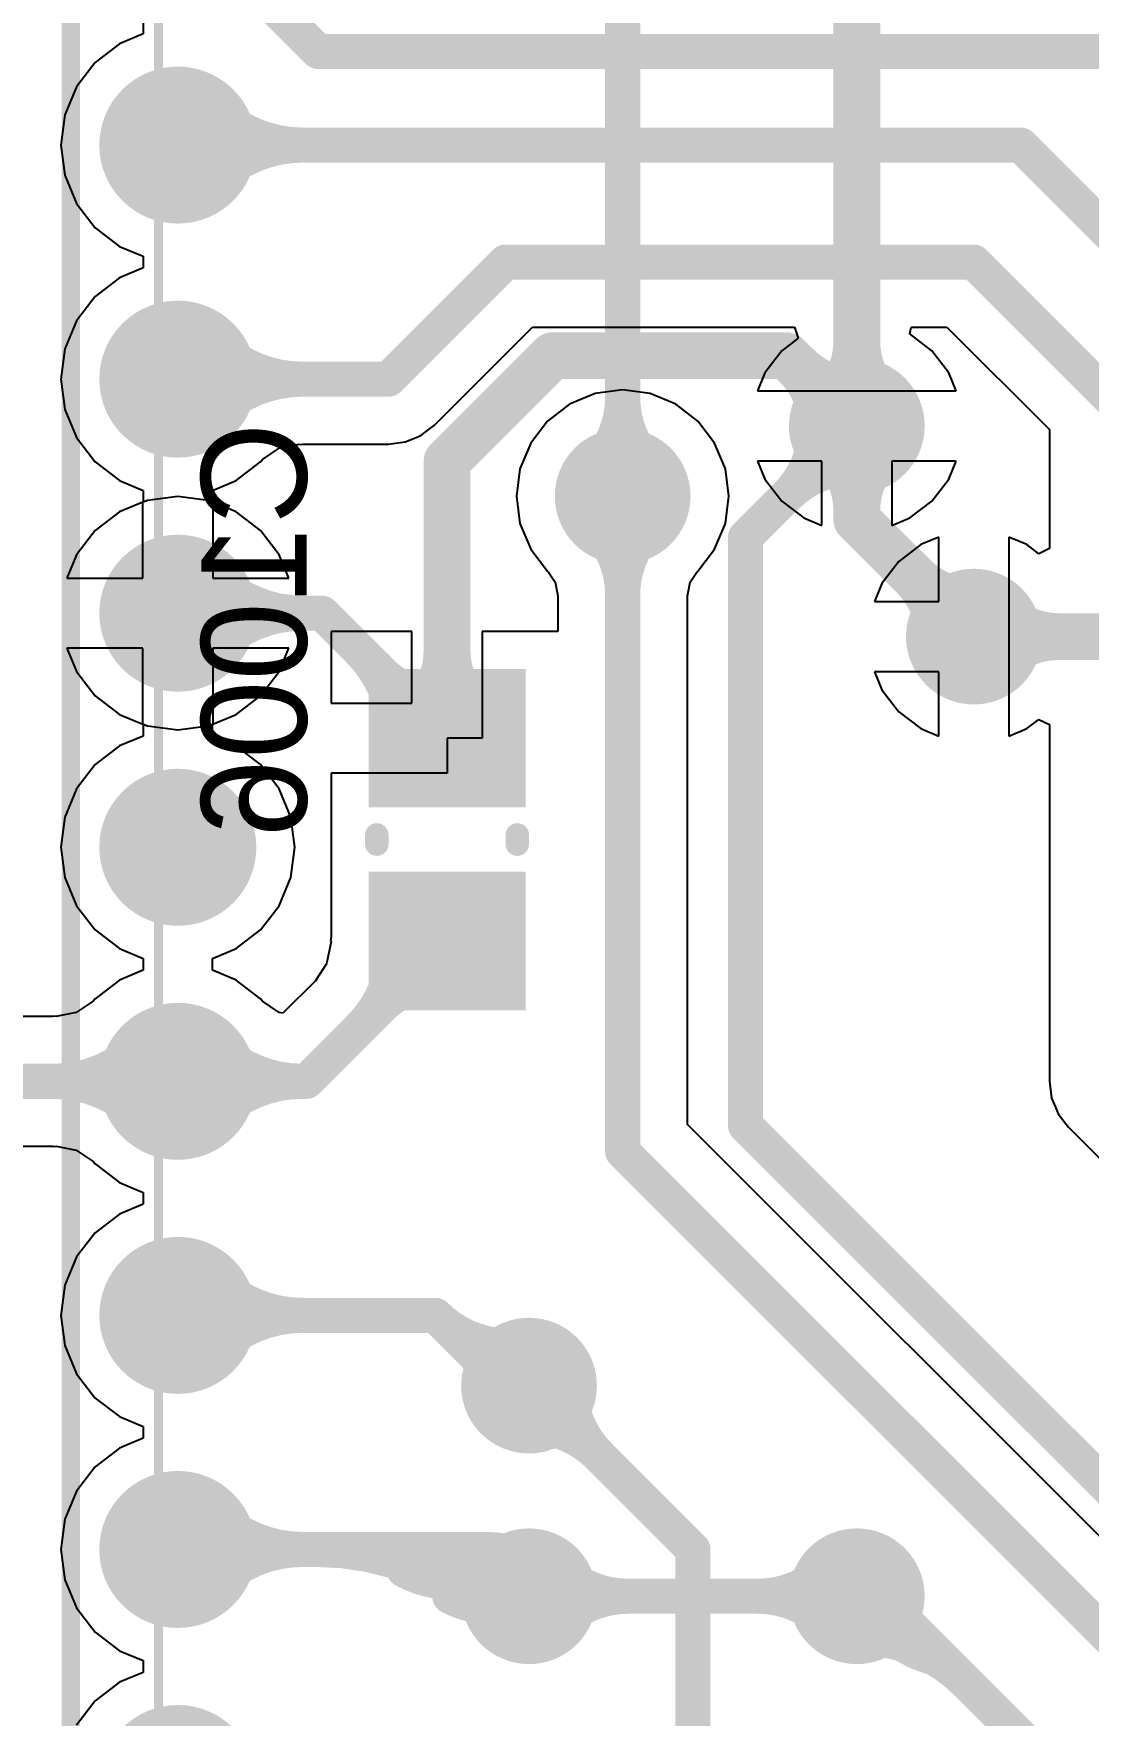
# Model space of a CAD drawing. Extents: x 41 to 201, y 4 to 127.
# Drawn here: x 117.56 to 129, y 52.56 to 70.81 of the extents above; entities that cross this region are included whole.
import ezdxf

# ---------------------------------------------------------------- set-up
doc = ezdxf.new("R2010")
doc.units = 0
doc.layers.get('0').update_dxf_attribs({"linetype": 'CONTINUOUS'})
for name, color, linetype in [('BOTTOMLAYER', 5, 'CONTINUOUS'), ('BOTTOMOVERLAY', 54, 'CONTINUOUS'), ('BOTTOMPASTE', 16, 'CONTINUOUS'), ('BOTTOMSOLDER', 6, 'CONTINUOUS'), ('MECHANICAL13', 56, 'CONTINUOUS'), ('MULTILAYER', 9, 'CONTINUOUS'), ('TOPLAYER', 1, 'CONTINUOUS'), ('TOPOVERLAY', 2, 'CONTINUOUS'), ('TOPSOLDER', 216, 'CONTINUOUS')]:
    doc.layers.add(name, color=color, linetype=linetype)

# ---------------------------------------------------------------- blocks, each defined once
blk = doc.blocks.new('DIP28_300_100__1')
at = {"layer": 'BOTTOMLAYER', "const_width": 0.75}
for points in [[(9.785, 7.62, 1), (10.535, 7.62, 1)], [(12.325, 7.62, 1), (13.075, 7.62, 1)], [(14.865, 7.62, 1), (15.615, 7.62, 1)], [(17.405, 7.62, 1), (18.155, 7.62, 1)], [(19.945, 7.62, 1), (20.695, 7.62, 1)], [(22.485, 7.62, 1), (23.235, 7.62, 1)], [(25.025, 7.62, 1), (25.775, 7.62, 1)], [(27.565, 7.62, 1), (28.315, 7.62, 1)]]:
    blk.add_lwpolyline(points, format="xyb", close=True, dxfattribs=at)
at = {"layer": 'BOTTOMSOLDER', "const_width": 0.852}
for points in [[(9.734, 7.62, 1), (10.586, 7.62, 1)], [(12.274, 7.62, 1), (13.126, 7.62, 1)], [(14.814, 7.62, 1), (15.666, 7.62, 1)], [(17.354, 7.62, 1), (18.206, 7.62, 1)], [(19.894, 7.62, 1), (20.746, 7.62, 1)], [(22.434, 7.62, 1), (23.286, 7.62, 1)], [(24.974, 7.62, 1), (25.826, 7.62, 1)], [(27.514, 7.62, 1), (28.366, 7.62, 1)]]:
    blk.add_lwpolyline(points, format="xyb", close=True, dxfattribs=at)
at = {"layer": 'MECHANICAL13', "const_width": 0.1}
blk.add_lwpolyline([(34.16, 7.41), (-1.14, 7.41)], dxfattribs=at)
at = {"layer": 'MULTILAYER', "const_width": 0.75}
for points in [[(9.785, 7.62, 1), (10.535, 7.62, 1)], [(12.325, 7.62, 1), (13.075, 7.62, 1)], [(14.865, 7.62, 1), (15.615, 7.62, 1)], [(17.405, 7.62, 1), (18.155, 7.62, 1)], [(19.945, 7.62, 1), (20.695, 7.62, 1)], [(22.485, 7.62, 1), (23.235, 7.62, 1)], [(25.025, 7.62, 1), (25.775, 7.62, 1)], [(27.565, 7.62, 1), (28.315, 7.62, 1)]]:
    blk.add_lwpolyline(points, format="xyb", close=True, dxfattribs=at)
at = {"layer": 'TOPLAYER', "const_width": 0.75}
for points in [[(9.785, 7.62, 1), (10.535, 7.62, 1)], [(12.325, 7.62, 1), (13.075, 7.62, 1)], [(14.865, 7.62, 1), (15.615, 7.62, 1)], [(17.405, 7.62, 1), (18.155, 7.62, 1)], [(19.945, 7.62, 1), (20.695, 7.62, 1)], [(22.485, 7.62, 1), (23.235, 7.62, 1)], [(25.025, 7.62, 1), (25.775, 7.62, 1)], [(27.565, 7.62, 1), (28.315, 7.62, 1)]]:
    blk.add_lwpolyline(points, format="xyb", close=True, dxfattribs=at)
at = {"layer": 'TOPOVERLAY', "const_width": 0.2}
blk.add_lwpolyline([(34.21, 6.46), (-1.19, 6.46)], dxfattribs=at)
at = {"layer": 'TOPSOLDER', "const_width": 0.852}
for points in [[(9.734, 7.62, 1), (10.586, 7.62, 1)], [(12.274, 7.62, 1), (13.126, 7.62, 1)], [(14.814, 7.62, 1), (15.666, 7.62, 1)], [(17.354, 7.62, 1), (18.206, 7.62, 1)], [(19.894, 7.62, 1), (20.746, 7.62, 1)], [(22.434, 7.62, 1), (23.286, 7.62, 1)], [(24.974, 7.62, 1), (25.826, 7.62, 1)], [(27.514, 7.62, 1), (28.366, 7.62, 1)]]:
    blk.add_lwpolyline(points, format="xyb", close=True, dxfattribs=at)
blk = doc.blocks.new('0805C_B_14')
at = {"layer": 'BOTTOMLAYER'}
for points in [[(-0.45, -0.75), (-0.45, 0.75), (-1.75, -0.75), (-1.75, 0.75)], [(1.75, -0.75), (1.75, 0.75), (0.45, -0.75), (0.45, 0.75)]]:
    blk.add_solid(points, dxfattribs=at)
at = {"layer": 'BOTTOMOVERLAY', "const_width": 0.254}
for points in [[(-0.051, 0.762), (0.051, 0.762)], [(-0.051, -0.762), (0.051, -0.762)]]:
    blk.add_lwpolyline(points, dxfattribs=at)
at = {"layer": 'BOTTOMOVERLAY', "const_width": 0.127}
for points in [[(-0.114, 0.762, 1), (0.013, 0.762, 1)], [(-0.013, 0.762, 1), (0.114, 0.762, 1)], [(-0.114, -0.762, 1), (0.013, -0.762, 1)], [(-0.013, -0.762, 1), (0.114, -0.762, 1)]]:
    blk.add_lwpolyline(points, format="xyb", close=True, dxfattribs=at)
at = {"layer": 'BOTTOMPASTE'}
for points in [[(-0.45, -0.75), (-0.45, 0.75), (-1.75, -0.75), (-1.75, 0.75)], [(1.75, -0.75), (1.75, 0.75), (0.45, -0.75), (0.45, 0.75)]]:
    blk.add_solid(points, dxfattribs=at)
at = {"layer": 'BOTTOMSOLDER'}
for points in [[(-0.348, -0.852), (-0.348, 0.852), (-1.852, -0.852), (-1.852, 0.852)], [(1.852, -0.852), (1.852, 0.852), (0.348, -0.852), (0.348, 0.852)]]:
    blk.add_solid(points, dxfattribs=at)

msp = doc.modelspace()

# ---------------------------------------------------------------- linework, layer by layer
at = {"layer": 'BOTTOMLAYER'}
for p, q in [((118.751, 70.929), (118.751, 70.802)), ((118.492, 70.695), (118.229, 70.493)), ((118.751, 70.802), (118.492, 70.695)), ((118.229, 70.493), (118.027, 70.23)), ((118.027, 70.23), (117.9, 69.924)), ((117.9, 69.924), (117.857, 69.596)), ((117.857, 69.596), (117.9, 69.268)), ((117.9, 69.268), (118.027, 68.962)), ((118.027, 68.962), (118.229, 68.699)), ((118.229, 68.699), (118.492, 68.497)), ((118.492, 68.497), (118.751, 68.389)), ((118.751, 68.263), (118.492, 68.155)), ((118.751, 68.389), (118.751, 68.263)), ((118.492, 68.155), (118.229, 67.953)), ((118.229, 67.953), (118.027, 67.69)), ((118.027, 67.69), (117.9, 67.384)), ((121.91, 66.558), (122.974, 67.621)), ((122.974, 67.621), (125.816, 67.621)), ((125.816, 67.621), (125.857, 67.501)), ((127.068, 67.546), (127.083, 67.621)), ((127.307, 67.363), (127.068, 67.546)), ((127.083, 67.621), (127.47, 67.621)), ((127.47, 67.621), (128.581, 66.51)), ((117.9, 67.384), (117.857, 67.056)), ((125.677, 67.363), (125.494, 67.124)), ((125.857, 67.501), (125.677, 67.363)), ((127.49, 67.124), (127.307, 67.363)), ((117.857, 67.056), (117.9, 66.728)), ((125.494, 67.124), (125.413, 66.929)), ((127.571, 66.929), (127.49, 67.124)), ((123.654, 66.9), (123.376, 66.784)), ((123.952, 66.939), (123.654, 66.9)), ((124.25, 66.9), (123.952, 66.939)), ((124.528, 66.784), (124.25, 66.9)), ((125.413, 66.929), (127.571, 66.929)), ((117.9, 66.728), (118.027, 66.422)), ((123.376, 66.784), (123.137, 66.601)), ((124.767, 66.601), (124.528, 66.784)), ((121.694, 66.417), (121.764, 66.446)), ((121.764, 66.446), (121.91, 66.558)), ((123.137, 66.601), (122.954, 66.362)), ((124.95, 66.362), (124.767, 66.601)), ((128.581, 66.51), (128.581, 65.217)), ((118.027, 66.422), (118.229, 66.159)), ((120.043, 66.185), (120.227, 66.308)), ((120.227, 66.308), (120.444, 66.351)), ((120.444, 66.351), (120.477, 66.348)), ((120.477, 66.348), (120.477, 66.351)), ((120.477, 66.351), (121.412, 66.351)), ((121.412, 66.351), (121.594, 66.375)), ((121.594, 66.375), (121.694, 66.417)), ((122.954, 66.362), (122.838, 66.084)), ((125.066, 66.084), (124.95, 66.362)), ((118.229, 66.159), (118.492, 65.957)), ((119.76, 65.957), (120.023, 66.159)), ((120.023, 66.159), (120.043, 66.185)), ((122.838, 66.084), (122.799, 65.786)), ((125.105, 65.786), (125.066, 66.084)), ((126.111, 66.167), (125.413, 66.167)), ((125.413, 66.167), (125.494, 65.972)), ((126.111, 65.469), (126.111, 66.167)), ((127.571, 66.167), (126.873, 66.167)), ((126.873, 66.167), (126.873, 65.469)), ((127.49, 65.972), (127.571, 66.167)), ((118.492, 65.957), (118.751, 65.849)), ((119.501, 65.849), (119.76, 65.957)), ((125.494, 65.972), (125.677, 65.733)), ((127.307, 65.733), (127.49, 65.972)), ((118.745, 65.72), (118.492, 65.615)), ((118.745, 64.897), (118.745, 65.72)), ((118.751, 65.849), (118.751, 65.723)), ((118.751, 65.723), (118.798, 65.742)), ((118.798, 65.742), (119.126, 65.785)), ((119.126, 65.785), (119.454, 65.742)), ((119.454, 65.742), (119.501, 65.723)), ((119.501, 65.723), (119.501, 65.849)), ((119.76, 65.615), (119.507, 65.72)), ((119.507, 65.72), (119.507, 64.897)), ((122.799, 65.786), (122.838, 65.488)), ((125.066, 65.488), (125.105, 65.786)), ((125.677, 65.733), (125.916, 65.55)), ((127.068, 65.55), (127.307, 65.733)), ((118.492, 65.615), (118.229, 65.413)), ((120.023, 65.413), (119.76, 65.615)), ((125.916, 65.55), (126.111, 65.469)), ((126.873, 65.469), (127.068, 65.55)), ((118.229, 65.413), (118.027, 65.15)), ((120.225, 65.15), (120.023, 65.413)), ((122.838, 65.488), (122.954, 65.21)), ((124.95, 65.21), (125.066, 65.488)), ((127.381, 65.341), (127.186, 65.26)), ((127.381, 64.643), (127.381, 65.341)), ((128.338, 65.26), (128.143, 65.341)), ((128.143, 65.341), (128.143, 64.262)), ((122.954, 65.21), (123.137, 64.971)), ((124.767, 64.971), (124.95, 65.21)), ((127.186, 65.26), (126.947, 65.077)), ((128.468, 65.161), (128.338, 65.26)), ((128.581, 65.217), (128.468, 65.161)), ((118.027, 65.15), (117.922, 64.897)), ((120.33, 64.897), (120.225, 65.15)), ((123.137, 64.971), (123.147, 64.963)), ((124.757, 64.963), (124.767, 64.971)), ((126.947, 65.077), (126.764, 64.838)), ((117.922, 64.897), (118.745, 64.897)), ((119.507, 64.897), (120.33, 64.897)), ((123.147, 64.963), (123.22, 64.854)), ((123.22, 64.854), (123.246, 64.723)), ((124.658, 64.723), (124.684, 64.854)), ((124.684, 64.854), (124.757, 64.963)), ((126.764, 64.838), (126.683, 64.643)), ((123.246, 64.723), (123.245, 64.713)), ((123.245, 64.713), (123.247, 64.713)), ((123.247, 64.713), (123.247, 64.318)), ((124.657, 58.966), (124.657, 64.713)), ((124.657, 64.713), (124.659, 64.713)), ((124.659, 64.713), (124.658, 64.723)), ((126.683, 64.643), (127.381, 64.643)), ((121.666, 64.318), (120.789, 64.318)), ((120.789, 64.318), (120.789, 63.541)), ((121.666, 63.541), (121.666, 64.318)), ((123.247, 64.318), (122.428, 64.318)), ((122.428, 64.318), (122.428, 63.16)), ((128.143, 64.262), (128.143, 63.183)), ((118.745, 64.135), (117.922, 64.135)), ((117.922, 64.135), (118.027, 63.882)), ((118.745, 63.312), (118.745, 64.135)), ((120.33, 64.135), (119.507, 64.135)), ((119.507, 64.135), (119.507, 63.312)), ((120.225, 63.882), (120.33, 64.135)), ((118.027, 63.882), (118.229, 63.619)), ((120.023, 63.619), (120.225, 63.882)), ((127.381, 63.881), (126.683, 63.881)), ((126.683, 63.881), (126.764, 63.686)), ((127.381, 63.183), (127.381, 63.881)), ((118.229, 63.619), (118.492, 63.417)), ((119.76, 63.417), (120.023, 63.619)), ((120.789, 63.541), (121.666, 63.541)), ((126.764, 63.686), (126.947, 63.447)), ((118.492, 63.417), (118.745, 63.312)), ((119.507, 63.312), (119.76, 63.417)), ((126.947, 63.447), (127.186, 63.264)), ((128.338, 63.264), (128.468, 63.363)), ((128.468, 63.363), (128.581, 63.307)), ((118.751, 63.182), (118.492, 63.075)), ((118.798, 63.29), (118.751, 63.309)), ((118.751, 63.309), (118.751, 63.182)), ((119.126, 63.247), (118.798, 63.29)), ((119.454, 63.29), (119.126, 63.247)), ((119.501, 63.309), (119.454, 63.29)), ((119.501, 63.182), (119.501, 63.309)), ((119.76, 63.075), (119.501, 63.182)), ((122.428, 63.16), (122.047, 63.16)), ((122.047, 63.16), (122.047, 62.779)), ((127.186, 63.264), (127.381, 63.183)), ((128.143, 63.183), (128.338, 63.264)), ((128.581, 63.307), (128.581, 59.436)), ((118.492, 63.075), (118.229, 62.873)), ((120.023, 62.873), (119.76, 63.075)), ((118.229, 62.873), (118.027, 62.61)), ((120.225, 62.61), (120.023, 62.873)), ((118.027, 62.61), (117.9, 62.304)), ((120.352, 62.304), (120.225, 62.61)), ((122.047, 62.779), (120.789, 62.779)), ((120.789, 62.779), (120.789, 62.002)), ((117.9, 62.304), (117.857, 61.976)), ((120.395, 61.976), (120.352, 62.304)), ((117.857, 61.976), (117.9, 61.648)), ((120.352, 61.648), (120.395, 61.976)), ((120.789, 62.002), (120.789, 61.006)), ((117.9, 61.648), (118.027, 61.342)), ((120.225, 61.342), (120.352, 61.648)), ((118.027, 61.342), (118.229, 61.079)), ((120.023, 61.079), (120.225, 61.342)), ((118.229, 61.079), (118.492, 60.877)), ((119.76, 60.877), (120.023, 61.079)), ((120.789, 61.006), (120.783, 60.96)), ((120.783, 60.96), (120.783, 60.96)), ((120.783, 60.96), (120.788, 60.954)), ((118.492, 60.877), (118.751, 60.769)), ((119.501, 60.769), (119.76, 60.877)), ((120.788, 60.954), (120.739, 60.71)), ((118.751, 60.642), (118.492, 60.535)), ((118.751, 60.769), (118.751, 60.642)), ((119.501, 60.642), (119.501, 60.769)), ((119.76, 60.535), (119.501, 60.642)), ((120.739, 60.71), (120.615, 60.524)), ((118.492, 60.535), (118.229, 60.333)), ((120.023, 60.333), (119.76, 60.535)), ((120.615, 60.524), (120.267, 60.176)), ((118.209, 60.307), (118.025, 60.184)), ((118.229, 60.333), (118.209, 60.307)), ((120.043, 60.307), (120.023, 60.333)), ((120.227, 60.184), (120.043, 60.307)), ((117.775, 60.141), (117.302, 60.141)), ((117.808, 60.141), (117.775, 60.144)), ((117.775, 60.144), (117.775, 60.141)), ((118.025, 60.184), (117.808, 60.141)), ((120.267, 60.176), (120.227, 60.184)), ((128.581, 59.436), (128.605, 59.254)), ((128.605, 59.254), (128.647, 59.154)), ((128.647, 59.154), (128.676, 59.084)), ((132.388, 51.235), (124.657, 58.966)), ((128.676, 59.084), (128.788, 58.938)), ((128.788, 58.938), (135.249, 52.477)), ((117.01, 58.731), (117.775, 58.731)), ((117.775, 58.731), (117.775, 58.728)), ((117.775, 58.728), (117.808, 58.731)), ((117.808, 58.731), (118.025, 58.688)), ((118.025, 58.688), (118.209, 58.565)), ((118.209, 58.565), (118.229, 58.539)), ((118.229, 58.539), (118.492, 58.337)), ((118.492, 58.337), (118.751, 58.229)), ((118.751, 58.229), (118.751, 58.102)), ((118.751, 58.102), (118.492, 57.995)), ((118.492, 57.995), (118.229, 57.793)), ((118.229, 57.793), (118.027, 57.53)), ((118.027, 57.53), (117.9, 57.224)), ((117.9, 57.224), (117.857, 56.896)), ((117.857, 56.896), (117.9, 56.568)), ((117.9, 56.568), (118.027, 56.262)), ((118.027, 56.262), (118.229, 55.999)), ((118.229, 55.999), (118.492, 55.797)), ((118.492, 55.797), (118.751, 55.69)), ((118.751, 55.69), (118.751, 55.562)), ((118.751, 55.562), (118.492, 55.455)), ((118.492, 55.455), (118.229, 55.253)), ((118.229, 55.253), (118.027, 54.99)), ((118.027, 54.99), (117.9, 54.684)), ((117.9, 54.684), (117.857, 54.356)), ((117.857, 54.356), (117.9, 54.028)), ((117.9, 54.028), (118.027, 53.722)), ((118.027, 53.722), (118.229, 53.459)), ((118.229, 53.459), (118.492, 53.257)), ((118.492, 53.257), (118.751, 53.15)), ((118.751, 53.15), (118.751, 53.022)), ((118.751, 53.022), (118.492, 52.915)), ((118.492, 52.915), (118.229, 52.713)), ((118.229, 52.713), (118.027, 52.45))]:
    msp.add_line(p, q, dxfattribs=at)
for points, const_width in [([(119.126, 72.136), (120.65, 70.612)], 0.381), ([(120.65, 70.612), (129.794, 70.612)], 0.381), ([(119.126, 69.596), (128.27, 69.596)], 0.381), ([(128.27, 69.596), (130.302, 67.564)], 0.381), ([(121.412, 67.056), (122.682, 68.326)], 0.381), ([(122.682, 68.326), (127.762, 68.326)], 0.381), ([(127.762, 68.326), (129.286, 66.802)], 0.381), ([(122.047, 66.167), (123.19, 67.31)], 0.508), ([(123.19, 67.31), (125.73, 67.31)], 0.508), ([(125.73, 67.31), (126.492, 66.548)], 0.508), ([(119.126, 67.056), (121.412, 67.056)], 0.381), ([(126.492, 65.532), (126.492, 66.548)], 0.508), ([(122.047, 63.16), (122.047, 66.167)], 0.508), ([(125.285, 65.341), (125.984, 66.04)], 0.381), ([(123.952, 58.674), (123.952, 65.786)], 0.381), ([(126.492, 65.532), (127.762, 64.262)], 0.508), ([(125.285, 58.957), (125.285, 65.341)], 0.381), ([(119.126, 64.516), (120.691, 64.516)], 0.381), ([(120.691, 64.516), (122.047, 63.16)], 0.381), ([(120.523, 59.436), (122.047, 60.96)], 0.381), ([(117.01, 59.436), (119.126, 59.436)], 0.381), ([(119.126, 59.436), (120.523, 59.436)], 0.381), ([(125.285, 58.957), (133.032, 51.21)], 0.381), ([(123.952, 58.674), (131.889, 50.736)], 0.381), ([(119.126, 56.896), (121.92, 56.896)], 0.381), ([(121.92, 56.896), (122.428, 56.388)], 0.381), ([(122.428, 56.388), (122.682, 56.388)], 0.381), ([(122.682, 56.388), (122.936, 56.134)], 0.381), ([(122.936, 56.134), (124.714, 54.356)], 0.381), ([(119.126, 54.356), (122.428, 54.356)], 0.381), ([(122.428, 54.356), (122.936, 53.848)], 0.381), ([(124.714, 51.308), (124.714, 54.356)], 0.381), ([(126.492, 53.848), (126.746, 53.848)], 0.381), ([(126.746, 53.848), (128.651, 51.943)], 0.381)]:
    msp.add_lwpolyline(points, dxfattribs=dict(at, const_width=const_width))
for points, const_width in [([(120.555, 70.612, 1), (120.745, 70.612, 1)], 0.191), ([(120.555, 70.612, 1), (120.745, 70.612, 1)], 0.191), ([(119.426, 69.992, 1), (119.617, 69.992, 1)], 0.191), ([(119.426, 69.992, 1), (119.617, 69.992, 1)], 0.191), ([(119.031, 69.596, 1), (119.221, 69.596, 1)], 0.191), ([(120.381, 69.596, 1), (120.572, 69.596, 1)], 0.191), ([(120.381, 69.596, 1), (120.572, 69.596, 1)], 0.191), ([(120.381, 69.596, 1), (120.572, 69.596, 1)], 0.191), ([(120.381, 69.596, 1), (120.572, 69.596, 1)], 0.191), ([(128.175, 69.596, 1), (128.365, 69.596, 1)], 0.191), ([(128.175, 69.596, 1), (128.365, 69.596, 1)], 0.191), ([(119.426, 69.2, 1), (119.617, 69.2, 1)], 0.191), ([(119.426, 69.2, 1), (119.617, 69.2, 1)], 0.191), ([(122.587, 68.326, 1), (122.777, 68.326, 1)], 0.191), ([(122.587, 68.326, 1), (122.777, 68.326, 1)], 0.191), ([(127.667, 68.326, 1), (127.857, 68.326, 1)], 0.191), ([(127.667, 68.326, 1), (127.857, 68.326, 1)], 0.191), ([(119.426, 67.452, 1), (119.617, 67.452, 1)], 0.191), ([(123.063, 67.31, 1), (123.317, 67.31, 1)], 0.254), ([(123.063, 67.31, 1), (123.317, 67.31, 1)], 0.254), ([(125.603, 67.31, 1), (125.857, 67.31, 1)], 0.254), ([(125.603, 67.31, 1), (125.857, 67.31, 1)], 0.254), ([(125.715, 67.198, 1), (125.969, 67.198, 1)], 0.254), ([(125.715, 67.198, 1), (125.969, 67.198, 1)], 0.254), ([(125.715, 67.198, 1), (125.969, 67.198, 1)], 0.254), ([(125.715, 67.198, 1), (125.969, 67.198, 1)], 0.254), ([(119.031, 67.056, 1), (119.221, 67.056, 1)], 0.191), ([(120.381, 67.056, 1), (120.572, 67.056, 1)], 0.191), ([(120.381, 67.056, 1), (120.572, 67.056, 1)], 0.191), ([(121.317, 67.056, 1), (121.507, 67.056, 1)], 0.191), ([(121.317, 67.056, 1), (121.507, 67.056, 1)], 0.191), ([(126.174, 66.548, 1), (126.809, 66.548, 1)], 0.635), ([(126.365, 66.929, 1), (126.619, 66.929, 1)], 0.254), ([(126.365, 66.929, 1), (126.619, 66.929, 1)], 0.254), ([(119.426, 66.66, 1), (119.617, 66.66, 1)], 0.191), ([(125.984, 66.548, 1), (126.238, 66.548, 1)], 0.254), ([(125.984, 66.548, 1), (126.238, 66.548, 1)], 0.254), ([(126.365, 66.548, 1), (126.619, 66.548, 1)], 0.254), ([(126.365, 66.548, 1), (126.619, 66.548, 1)], 0.254), ([(125.952, 66.548, 1), (126.143, 66.548, 1)], 0.191), ([(125.952, 66.548, 1), (126.143, 66.548, 1)], 0.191), ([(126.096, 66.279, 1), (126.35, 66.279, 1)], 0.254), ([(126.096, 66.279, 1), (126.35, 66.279, 1)], 0.254), ([(126.634, 66.279, 1), (126.888, 66.279, 1)], 0.254), ([(126.634, 66.279, 1), (126.888, 66.279, 1)], 0.254), ([(121.92, 66.167, 1), (122.174, 66.167, 1)], 0.254), ([(121.92, 66.167, 1), (122.174, 66.167, 1)], 0.254), ([(123.635, 65.786, 1), (124.269, 65.786, 1)], 0.635), ([(126.397, 66.103, 1), (126.587, 66.103, 1)], 0.191), ([(126.397, 66.103, 1), (126.587, 66.103, 1)], 0.191), ([(125.889, 66.04, 1), (126.079, 66.04, 1)], 0.191), ([(123.857, 65.786, 1), (124.047, 65.786, 1)], 0.191), ([(125.638, 65.789, 1), (125.828, 65.789, 1)], 0.191), ([(125.638, 65.789, 1), (125.828, 65.789, 1)], 0.191), ([(125.638, 65.789, 1), (125.828, 65.789, 1)], 0.191), ([(125.638, 65.789, 1), (125.828, 65.789, 1)], 0.191), ([(126.365, 65.628, 1), (126.619, 65.628, 1)], 0.254), ([(126.365, 65.628, 1), (126.619, 65.628, 1)], 0.254), ([(126.365, 65.628, 1), (126.619, 65.628, 1)], 0.254), ([(126.365, 65.628, 1), (126.619, 65.628, 1)], 0.254), ([(126.365, 65.532, 1), (126.619, 65.532, 1)], 0.254), ([(126.365, 65.532, 1), (126.619, 65.532, 1)], 0.254), ([(123.542, 65.472, 1), (123.733, 65.472, 1)], 0.191), ([(124.171, 65.472, 1), (124.362, 65.472, 1)], 0.191), ([(125.19, 65.341, 1), (125.381, 65.341, 1)], 0.191), ([(125.19, 65.341, 1), (125.381, 65.341, 1)], 0.191), ([(126.985, 64.912, 1), (127.239, 64.912, 1)], 0.254), ([(126.985, 64.912, 1), (127.239, 64.912, 1)], 0.254), ([(126.985, 64.912, 1), (127.239, 64.912, 1)], 0.254), ([(126.985, 64.912, 1), (127.239, 64.912, 1)], 0.254), ([(119.426, 64.912, 1), (119.617, 64.912, 1)], 0.191), ([(119.426, 64.912, 1), (119.617, 64.912, 1)], 0.191), ([(123.857, 64.713, 1), (124.047, 64.713, 1)], 0.191), ([(123.857, 64.713, 1), (124.047, 64.713, 1)], 0.191), ([(127.445, 64.262, 1), (128.079, 64.262, 1)], 0.635), ([(127.635, 64.643, 1), (127.889, 64.643, 1)], 0.254), ([(127.635, 64.643, 1), (127.889, 64.643, 1)], 0.254), ([(119.031, 64.516, 1), (119.221, 64.516, 1)], 0.191), ([(120.381, 64.516, 1), (120.572, 64.516, 1)], 0.191), ([(120.381, 64.516, 1), (120.572, 64.516, 1)], 0.191), ([(120.381, 64.516, 1), (120.572, 64.516, 1)], 0.191), ([(120.381, 64.516, 1), (120.572, 64.516, 1)], 0.191), ([(120.596, 64.516, 1), (120.786, 64.516, 1)], 0.191), ([(120.596, 64.516, 1), (120.786, 64.516, 1)], 0.191), ([(127.254, 64.262, 1), (127.508, 64.262, 1)], 0.254), ([(127.254, 64.262, 1), (127.508, 64.262, 1)], 0.254), ([(127.635, 64.262, 1), (127.889, 64.262, 1)], 0.254), ([(119.426, 64.12, 1), (119.617, 64.12, 1)], 0.191), ([(119.426, 64.12, 1), (119.617, 64.12, 1)], 0.191), ([(120.997, 64.115, 1), (121.187, 64.115, 1)], 0.191), ([(120.997, 64.115, 1), (121.187, 64.115, 1)], 0.191), ([(121.92, 64.116, 1), (122.174, 64.116, 1)], 0.254), ([(121.92, 64.116, 1), (122.174, 64.116, 1)], 0.254), ([(121.92, 64.116, 1), (122.174, 64.116, 1)], 0.254), ([(121.92, 64.116, 1), (122.174, 64.116, 1)], 0.254), ([(121.186, 63.931, 1), (121.376, 63.931, 1)], 0.191), ([(121.238, 63.874, 1), (121.429, 63.874, 1)], 0.191), ([(121.238, 63.874, 1), (121.429, 63.874, 1)], 0.191), ([(121.64, 63.44, 1), (121.894, 63.44, 1)], 0.254), ([(121.64, 63.44, 1), (121.894, 63.44, 1)], 0.254), ([(121.852, 63.619, 1), (122.042, 63.619, 1)], 0.191), ([(121.852, 63.619, 1), (122.042, 63.619, 1)], 0.191), ([(122.2, 63.44, 1), (122.454, 63.44, 1)], 0.254), ([(122.2, 63.44, 1), (122.454, 63.44, 1)], 0.254), ([(121.392, 63.16, 1), (121.583, 63.16, 1)], 0.191), ([(121.392, 63.16, 1), (121.583, 63.16, 1)], 0.191), ([(121.873, 63.236, 1), (122.063, 63.236, 1)], 0.191), ([(121.92, 63.16, 1), (122.174, 63.16, 1)], 0.254), ([(121.952, 63.16, 1), (122.142, 63.16, 1)], 0.191), ([(121.392, 60.96, 1), (121.583, 60.96, 1)], 0.191), ([(121.952, 60.96, 1), (122.142, 60.96, 1)], 0.191), ([(121.852, 60.501, 1), (122.042, 60.501, 1)], 0.191), ([(121.238, 60.246, 1), (121.429, 60.246, 1)], 0.191), ([(120.997, 60.005, 1), (121.187, 60.005, 1)], 0.191), ([(118.635, 59.832, 1), (118.826, 59.832, 1)], 0.191), ([(119.426, 59.832, 1), (119.617, 59.832, 1)], 0.191), ([(117.68, 59.436, 1), (117.871, 59.436, 1)], 0.191), ([(117.68, 59.436, 1), (117.871, 59.436, 1)], 0.191), ([(119.031, 59.436, 1), (119.221, 59.436, 1)], 0.191), ([(119.031, 59.436, 1), (119.221, 59.436, 1)], 0.191), ([(120.381, 59.436, 1), (120.572, 59.436, 1)], 0.191), ([(120.381, 59.436, 1), (120.572, 59.436, 1)], 0.191), ([(120.428, 59.436, 1), (120.618, 59.436, 1)], 0.191), ([(120.428, 59.436, 1), (120.618, 59.436, 1)], 0.191), ([(118.635, 59.04, 1), (118.826, 59.04, 1)], 0.191), ([(119.426, 59.04, 1), (119.617, 59.04, 1)], 0.191), ([(125.19, 58.957, 1), (125.381, 58.957, 1)], 0.191), ([(125.19, 58.957, 1), (125.381, 58.957, 1)], 0.191), ([(123.857, 58.674, 1), (124.047, 58.674, 1)], 0.191), ([(123.857, 58.674, 1), (124.047, 58.674, 1)], 0.191), ([(119.426, 57.292, 1), (119.617, 57.292, 1)], 0.191), ([(119.426, 57.292, 1), (119.617, 57.292, 1)], 0.191), ([(119.031, 56.896, 1), (119.221, 56.896, 1)], 0.191), ([(120.381, 56.896, 1), (120.572, 56.896, 1)], 0.191), ([(120.381, 56.896, 1), (120.572, 56.896, 1)], 0.191), ([(120.381, 56.896, 1), (120.572, 56.896, 1)], 0.191), ([(120.381, 56.896, 1), (120.572, 56.896, 1)], 0.191), ([(121.825, 56.896, 1), (122.015, 56.896, 1)], 0.191), ([(121.825, 56.896, 1), (122.015, 56.896, 1)], 0.191), ([(121.825, 56.896, 1), (122.015, 56.896, 1)], 0.191), ([(121.825, 56.896, 1), (122.015, 56.896, 1)], 0.191), ([(122.618, 56.134, 1), (123.254, 56.134, 1)], 0.635), ([(122.78, 56.574, 1), (122.971, 56.574, 1)], 0.191), ([(122.78, 56.574, 1), (122.971, 56.574, 1)], 0.191), ([(119.426, 56.5, 1), (119.617, 56.5, 1)], 0.191), ([(119.426, 56.5, 1), (119.617, 56.5, 1)], 0.191), ([(122.262, 56.459, 1), (122.452, 56.459, 1)], 0.191), ([(122.262, 56.459, 1), (122.452, 56.459, 1)], 0.191), ([(122.333, 56.388, 1), (122.523, 56.388, 1)], 0.191), ([(122.333, 56.388, 1), (122.523, 56.388, 1)], 0.191), ([(122.587, 56.388, 1), (122.777, 56.388, 1)], 0.191), ([(122.587, 56.388, 1), (122.777, 56.388, 1)], 0.191), ([(122.396, 56.134, 1), (122.587, 56.134, 1)], 0.191), ([(122.396, 56.134, 1), (122.587, 56.134, 1)], 0.191), ([(122.841, 56.134, 1), (123.031, 56.134, 1)], 0.191), ([(122.841, 56.134, 1), (123.031, 56.134, 1)], 0.191), ([(123.285, 56.134, 1), (123.476, 56.134, 1)], 0.191), ([(123.285, 56.134, 1), (123.476, 56.134, 1)], 0.191), ([(122.841, 55.69, 1), (123.031, 55.69, 1)], 0.191), ([(122.841, 55.69, 1), (123.031, 55.69, 1)], 0.191), ([(123.6, 55.375, 1), (123.79, 55.375, 1)], 0.191), ([(123.6, 55.375, 1), (123.79, 55.375, 1)], 0.191), ([(123.6, 55.375, 1), (123.79, 55.375, 1)], 0.191), ([(123.6, 55.375, 1), (123.79, 55.375, 1)], 0.191), ([(119.426, 54.752, 1), (119.617, 54.752, 1)], 0.191), ([(119.426, 54.752, 1), (119.617, 54.752, 1)], 0.191), ([(119.031, 54.356, 1), (119.221, 54.356, 1)], 0.191), ([(120.381, 54.356, 1), (120.572, 54.356, 1)], 0.191), ([(120.381, 54.356, 1), (120.572, 54.356, 1)], 0.191), ([(120.381, 54.356, 1), (120.572, 54.356, 1)], 0.191), ([(120.381, 54.356, 1), (120.572, 54.356, 1)], 0.191), ([(120.541, 54.356, 1), (120.732, 54.356, 1)], 0.191), ([(120.541, 54.356, 1), (120.732, 54.356, 1)], 0.191), ([(121.461, 54.356, 1), (121.652, 54.356, 1)], 0.191), ([(121.461, 54.356, 1), (121.652, 54.356, 1)], 0.191), ([(121.98, 54.274, 1), (122.171, 54.274, 1)], 0.191), ([(122.009, 54.257, 1), (122.199, 54.257, 1)], 0.191), ([(122.333, 54.356, 1), (122.523, 54.356, 1)], 0.191), ([(122.333, 54.356, 1), (122.523, 54.356, 1)], 0.191), ([(122.381, 54.356, 1), (122.571, 54.356, 1)], 0.191), ([(122.381, 54.356, 1), (122.571, 54.356, 1)], 0.191), ([(122.618, 53.848, 1), (123.254, 53.848, 1)], 0.635), ([(122.573, 54.203, 1), (122.764, 54.203, 1)], 0.191), ([(122.648, 54.249, 1), (122.839, 54.249, 1)], 0.191), ([(124.619, 54.356, 1), (124.809, 54.356, 1)], 0.191), ([(124.619, 54.356, 1), (124.809, 54.356, 1)], 0.191), ([(126.174, 53.848, 1), (126.809, 53.848, 1)], 0.635), ([(121.483, 54.136, 1), (121.673, 54.136, 1)], 0.191), ([(123.065, 54.073, 1), (123.256, 54.073, 1)], 0.191), ([(123.065, 54.073, 1), (123.256, 54.073, 1)], 0.191), ([(119.426, 53.96, 1), (119.617, 53.96, 1)], 0.191), ([(119.426, 53.96, 1), (119.617, 53.96, 1)], 0.191), ([(121.981, 53.849, 1), (122.172, 53.849, 1)], 0.191), ([(122.803, 53.899, 1), (122.993, 53.899, 1)], 0.191), ([(122.841, 53.848, 1), (123.031, 53.848, 1)], 0.191), ([(126.397, 53.848, 1), (126.587, 53.848, 1)], 0.191), ([(126.456, 53.871, 1), (126.646, 53.871, 1)], 0.191), ([(126.651, 53.848, 1), (126.841, 53.848, 1)], 0.191), ([(126.651, 53.848, 1), (126.841, 53.848, 1)], 0.191), ([(126.841, 53.848, 1), (127.032, 53.848, 1)], 0.191), ([(126.841, 53.848, 1), (127.032, 53.848, 1)], 0.191), ([(122.411, 53.733, 1), (122.602, 53.733, 1)], 0.191), ([(122.796, 53.803, 1), (122.986, 53.803, 1)], 0.191), ([(122.796, 53.803, 1), (122.986, 53.803, 1)], 0.191), ([(122.526, 53.534, 1), (122.717, 53.534, 1)], 0.191), ([(122.526, 53.534, 1), (122.717, 53.534, 1)], 0.191), ([(126.976, 53.523, 1), (127.166, 53.523, 1)], 0.191), ([(126.976, 53.523, 1), (127.166, 53.523, 1)], 0.191), ([(126.397, 53.403, 1), (126.587, 53.403, 1)], 0.191), ([(126.397, 53.403, 1), (126.587, 53.403, 1)], 0.191), ([(127.229, 53.181, 1), (127.419, 53.181, 1)], 0.191), ([(127.589, 52.91, 1), (127.78, 52.91, 1)], 0.191), ([(127.589, 52.91, 1), (127.78, 52.91, 1)], 0.191)]:
    msp.add_lwpolyline(points, format="xyb", close=True, dxfattribs=dict(at, const_width=const_width))
for points, const_width in [([(120.477, 69.596, -0.198912), (119.522, 69.992)], 0.381), ([(120.477, 69.596, -0.198912), (119.522, 69.992)], 0.381), ([(119.522, 69.2, -0.198912), (120.477, 69.596)], 0.381), ([(119.522, 69.2, -0.198912), (120.477, 69.596)], 0.381), ([(120.477, 67.056, -0.198912), (119.522, 67.452)], 0.381), ([(126.492, 66.929, -0.198912), (125.842, 67.198)], 0.508), ([(125.842, 67.198, -0.198912), (126.111, 66.548)], 0.508), ([(126.492, 66.929, -0.198912), (125.842, 67.198)], 0.508), ([(125.842, 67.198, -0.198912), (126.111, 66.548)], 0.508), ([(119.522, 66.66, -0.198912), (120.477, 67.056)], 0.381), ([(126.047, 66.548, -0.198912), (125.733, 65.789)], 0.381), ([(126.047, 66.548, -0.198912), (125.733, 65.789)], 0.381), ([(126.223, 66.279, -0.198912), (126.492, 65.628)], 0.508), ([(126.223, 66.279, -0.198912), (126.492, 65.628)], 0.508), ([(126.492, 65.628, -0.198912), (126.761, 66.279)], 0.508), ([(126.492, 65.628, -0.198912), (126.761, 66.279)], 0.508), ([(125.733, 65.789, -0.198912), (126.492, 66.103)], 0.381), ([(125.733, 65.789, -0.198912), (126.492, 66.103)], 0.381), ([(123.638, 65.472, -0.198912), (123.952, 64.713)], 0.381), ([(123.952, 64.713, -0.198912), (124.266, 65.472)], 0.381), ([(127.762, 64.643, -0.198912), (127.112, 64.912)], 0.508), ([(127.112, 64.912, -0.198912), (127.381, 64.262)], 0.508), ([(127.762, 64.643, -0.198912), (127.112, 64.912)], 0.508), ([(127.112, 64.912, -0.198912), (127.381, 64.262)], 0.508), ([(120.477, 64.516, -0.198912), (119.522, 64.912)], 0.381), ([(120.477, 64.516, -0.198912), (119.522, 64.912)], 0.381), ([(119.522, 64.12, -0.198912), (120.477, 64.516)], 0.381), ([(119.522, 64.12, -0.198912), (120.477, 64.516)], 0.381), ([(121.092, 64.115, -0.198912), (121.488, 63.16)], 0.381), ([(121.092, 64.115, -0.198912), (121.488, 63.16)], 0.381), ([(122.047, 64.116, -0.198912), (121.767, 63.44)], 0.508), ([(122.047, 64.116, -0.198912), (121.767, 63.44)], 0.508), ([(122.327, 63.44, -0.198912), (122.047, 64.116)], 0.508), ([(122.327, 63.44, -0.198912), (122.047, 64.116)], 0.508), ([(121.968, 63.236, -0.264697), (121.281, 63.931)], 0.381), ([(121.947, 63.619, -0.198912), (121.333, 63.874)], 0.381), ([(121.947, 63.619, -0.198912), (121.333, 63.874)], 0.381), ([(121.488, 60.96, -0.198912), (121.092, 60.005)], 0.381), ([(121.333, 60.246, -0.198912), (121.947, 60.501)], 0.381), ([(118.73, 59.832, -0.198912), (117.775, 59.436)], 0.381), ([(120.477, 59.436, -0.198912), (119.522, 59.832)], 0.381), ([(117.775, 59.436, -0.198912), (118.73, 59.04)], 0.381), ([(119.522, 59.04, -0.198912), (120.477, 59.436)], 0.381), ([(120.477, 56.896, -0.198912), (119.522, 57.292)], 0.381), ([(120.477, 56.896, -0.198912), (119.522, 57.292)], 0.381), ([(119.522, 56.5, -0.198912), (120.477, 56.896)], 0.381), ([(119.522, 56.5, -0.198912), (120.477, 56.896)], 0.381), ([(122.876, 56.574, -0.234562), (121.92, 56.896)], 0.381), ([(122.876, 56.574, -0.234562), (121.92, 56.896)], 0.381), ([(122.357, 56.459, -0.198912), (122.492, 56.134)], 0.381), ([(122.357, 56.459, -0.198912), (122.492, 56.134)], 0.381), ([(123.695, 55.375, -0.198912), (123.38, 56.134)], 0.381), ([(123.695, 55.375, -0.198912), (123.38, 56.134)], 0.381), ([(122.936, 55.69, -0.198912), (123.695, 55.375)], 0.381), ([(122.936, 55.69, -0.198912), (123.695, 55.375)], 0.381), ([(120.477, 54.356, -0.198912), (119.522, 54.752)], 0.381), ([(120.477, 54.356, -0.198912), (119.522, 54.752)], 0.381), ([(119.522, 53.96, -0.198912), (120.477, 54.356)], 0.381), ([(119.522, 53.96, -0.198912), (120.477, 54.356)], 0.381), ([(120.636, 54.356, -0.198912), (122.622, 53.534)], 0.381), ([(120.636, 54.356, -0.198912), (122.622, 53.534)], 0.381), ([(121.556, 54.356, -0.198912), (122.891, 53.803)], 0.381), ([(121.556, 54.356, -0.198912), (122.891, 53.803)], 0.381), ([(122.669, 54.203, -0.300937), (121.578, 54.136)], 0.381), ([(122.743, 54.249, -0.247767), (122.076, 54.274)], 0.381), ([(122.104, 54.257, -0.198912), (122.507, 53.733)], 0.381), ([(122.476, 54.356, -0.198912), (123.161, 54.073)], 0.381), ([(122.476, 54.356, -0.198912), (123.161, 54.073)], 0.381), ([(122.898, 53.899, -0.300937), (122.076, 53.849)], 0.381), ([(127.324, 53.181, -0.238035), (126.551, 53.871)], 0.381), ([(127.071, 53.523, -0.198912), (126.936, 53.848)], 0.381), ([(127.071, 53.523, -0.198912), (126.936, 53.848)], 0.381), ([(126.492, 53.403, -0.198912), (127.684, 52.91)], 0.381), ([(126.492, 53.403, -0.198912), (127.684, 52.91)], 0.381)]:
    msp.add_lwpolyline(points, format="xyb", dxfattribs=dict(at, const_width=const_width))
at = {"layer": 'BOTTOMSOLDER', "const_width": 0.737}
for points in [[(126.124, 66.548, 1), (126.86, 66.548, 1)], [(123.584, 65.786, 1), (124.32, 65.786, 1)], [(127.394, 64.262, 1), (128.13, 64.262, 1)], [(122.568, 56.134, 1), (123.304, 56.134, 1)], [(122.568, 53.848, 1), (123.304, 53.848, 1)], [(126.124, 53.848, 1), (126.86, 53.848, 1)]]:
    msp.add_lwpolyline(points, format="xyb", close=True, dxfattribs=at)
at = {"layer": 'MULTILAYER', "const_width": 0.635}
for points in [[(126.174, 66.548, 1), (126.809, 66.548, 1)], [(123.635, 65.786, 1), (124.269, 65.786, 1)], [(127.445, 64.262, 1), (128.079, 64.262, 1)], [(122.618, 56.134, 1), (123.254, 56.134, 1)], [(122.618, 53.848, 1), (123.254, 53.848, 1)], [(126.174, 53.848, 1), (126.809, 53.848, 1)]]:
    msp.add_lwpolyline(points, format="xyb", close=True, dxfattribs=at)
at = {"layer": 'TOPLAYER'}
for points, const_width in [([(123.952, 65.786), (123.952, 77.47)], 0.381), ([(126.492, 66.548), (126.492, 76.962)], 0.508), ([(127.762, 64.262), (131.826, 64.262)], 0.508), ([(122.936, 53.848), (126.492, 53.848)], 0.381)]:
    msp.add_lwpolyline(points, dxfattribs=dict(at, const_width=const_width))
for points, const_width in [([(126.492, 67.468, -0.198912), (126.223, 66.817)], 0.508), ([(126.492, 67.468, -0.198912), (126.223, 66.817)], 0.508), ([(126.761, 66.817, -0.198912), (126.492, 67.468)], 0.508), ([(126.761, 66.817, -0.198912), (126.492, 67.468)], 0.508), ([(123.952, 66.859, -0.198912), (123.638, 66.1)], 0.381), ([(123.952, 66.859, -0.198912), (123.638, 66.1)], 0.381), ([(124.266, 66.1, -0.198912), (123.952, 66.859)], 0.381), ([(124.266, 66.1, -0.198912), (123.952, 66.859)], 0.381), ([(128.682, 64.262, -0.198912), (128.031, 64.531)], 0.508), ([(128.682, 64.262, -0.198912), (128.031, 64.531)], 0.508), ([(128.031, 63.993, -0.198912), (128.682, 64.262)], 0.508), ([(128.031, 63.993, -0.198912), (128.682, 64.262)], 0.508), ([(124.009, 53.848, -0.198912), (123.25, 54.162)], 0.381), ([(124.009, 53.848, -0.198912), (123.25, 54.162)], 0.381), ([(126.178, 54.162, -0.198912), (125.419, 53.848)], 0.381), ([(126.178, 54.162, -0.198912), (125.419, 53.848)], 0.381), ([(123.25, 53.534, -0.198912), (124.009, 53.848)], 0.381), ([(123.25, 53.534, -0.198912), (124.009, 53.848)], 0.381), ([(125.419, 53.848, -0.198912), (126.178, 53.534)], 0.381), ([(125.419, 53.848, -0.198912), (126.178, 53.534)], 0.381)]:
    msp.add_lwpolyline(points, format="xyb", dxfattribs=dict(at, const_width=const_width))
for points, const_width in [([(126.365, 67.468, 1), (126.619, 67.468, 1)], 0.254), ([(126.365, 67.468, 1), (126.619, 67.468, 1)], 0.254), ([(126.365, 67.468, 1), (126.619, 67.468, 1)], 0.254), ([(126.365, 67.468, 1), (126.619, 67.468, 1)], 0.254), ([(126.174, 66.548, 1), (126.809, 66.548, 1)], 0.635), ([(123.857, 66.859, 1), (124.047, 66.859, 1)], 0.191), ([(123.857, 66.859, 1), (124.047, 66.859, 1)], 0.191), ([(123.857, 66.859, 1), (124.047, 66.859, 1)], 0.191), ([(123.857, 66.859, 1), (124.047, 66.859, 1)], 0.191), ([(126.096, 66.817, 1), (126.35, 66.817, 1)], 0.254), ([(126.096, 66.817, 1), (126.35, 66.817, 1)], 0.254), ([(126.634, 66.817, 1), (126.888, 66.817, 1)], 0.254), ([(126.634, 66.817, 1), (126.888, 66.817, 1)], 0.254), ([(126.365, 66.548, 1), (126.619, 66.548, 1)], 0.254), ([(123.635, 65.786, 1), (124.269, 65.786, 1)], 0.635), ([(123.542, 66.1, 1), (123.733, 66.1, 1)], 0.191), ([(123.542, 66.1, 1), (123.733, 66.1, 1)], 0.191), ([(124.171, 66.1, 1), (124.362, 66.1, 1)], 0.191), ([(124.171, 66.1, 1), (124.362, 66.1, 1)], 0.191), ([(123.857, 65.786, 1), (124.047, 65.786, 1)], 0.191), ([(127.445, 64.262, 1), (128.079, 64.262, 1)], 0.635), ([(127.904, 64.531, 1), (128.158, 64.531, 1)], 0.254), ([(127.904, 64.531, 1), (128.158, 64.531, 1)], 0.254), ([(127.635, 64.262, 1), (127.889, 64.262, 1)], 0.254), ([(128.555, 64.262, 1), (128.809, 64.262, 1)], 0.254), ([(128.555, 64.262, 1), (128.809, 64.262, 1)], 0.254), ([(128.555, 64.262, 1), (128.809, 64.262, 1)], 0.254), ([(128.555, 64.262, 1), (128.809, 64.262, 1)], 0.254), ([(127.904, 63.993, 1), (128.158, 63.993, 1)], 0.254), ([(127.904, 63.993, 1), (128.158, 63.993, 1)], 0.254), ([(122.618, 56.134, 1), (123.254, 56.134, 1)], 0.635), ([(122.618, 53.848, 1), (123.254, 53.848, 1)], 0.635), ([(126.174, 53.848, 1), (126.809, 53.848, 1)], 0.635), ([(123.155, 54.162, 1), (123.346, 54.162, 1)], 0.191), ([(123.155, 54.162, 1), (123.346, 54.162, 1)], 0.191), ([(126.082, 54.162, 1), (126.273, 54.162, 1)], 0.191), ([(126.082, 54.162, 1), (126.273, 54.162, 1)], 0.191), ([(122.841, 53.848, 1), (123.031, 53.848, 1)], 0.191), ([(123.914, 53.848, 1), (124.104, 53.848, 1)], 0.191), ([(123.914, 53.848, 1), (124.104, 53.848, 1)], 0.191), ([(123.914, 53.848, 1), (124.104, 53.848, 1)], 0.191), ([(123.914, 53.848, 1), (124.104, 53.848, 1)], 0.191), ([(125.324, 53.848, 1), (125.514, 53.848, 1)], 0.191), ([(125.324, 53.848, 1), (125.514, 53.848, 1)], 0.191), ([(125.324, 53.848, 1), (125.514, 53.848, 1)], 0.191), ([(125.324, 53.848, 1), (125.514, 53.848, 1)], 0.191), ([(126.397, 53.848, 1), (126.587, 53.848, 1)], 0.191), ([(123.155, 53.534, 1), (123.346, 53.534, 1)], 0.191), ([(123.155, 53.534, 1), (123.346, 53.534, 1)], 0.191), ([(126.082, 53.534, 1), (126.273, 53.534, 1)], 0.191), ([(126.082, 53.534, 1), (126.273, 53.534, 1)], 0.191)]:
    msp.add_lwpolyline(points, format="xyb", close=True, dxfattribs=dict(at, const_width=const_width))
at = {"layer": 'TOPSOLDER', "const_width": 0.737}
for points in [[(126.124, 66.548, 1), (126.86, 66.548, 1)], [(123.584, 65.786, 1), (124.32, 65.786, 1)], [(127.394, 64.262, 1), (128.13, 64.262, 1)], [(122.568, 56.134, 1), (123.304, 56.134, 1)], [(122.568, 53.848, 1), (123.304, 53.848, 1)], [(126.124, 53.848, 1), (126.86, 53.848, 1)]]:
    msp.add_lwpolyline(points, format="xyb", close=True, dxfattribs=at)

# ---------------------------------------------------------------- block references
for name, p, rotation in [('DIP28_300_100__1', (111.506, 79.756), 270), ('0805C_B_14', (122.047, 62.06), 90)]:
    msp.add_blockref(name, p, dxfattribs=dict(rotation=rotation))

# ---------------------------------------------------------------- texts
at = {"layer": 'BOTTOMOVERLAY', "text_generation_flag": 2}
msp.add_text('C1006', height=1.143, rotation=90, dxfattribs=at).set_placement((120.523, 66.589))

doc.saveas('drawing.dxf')
